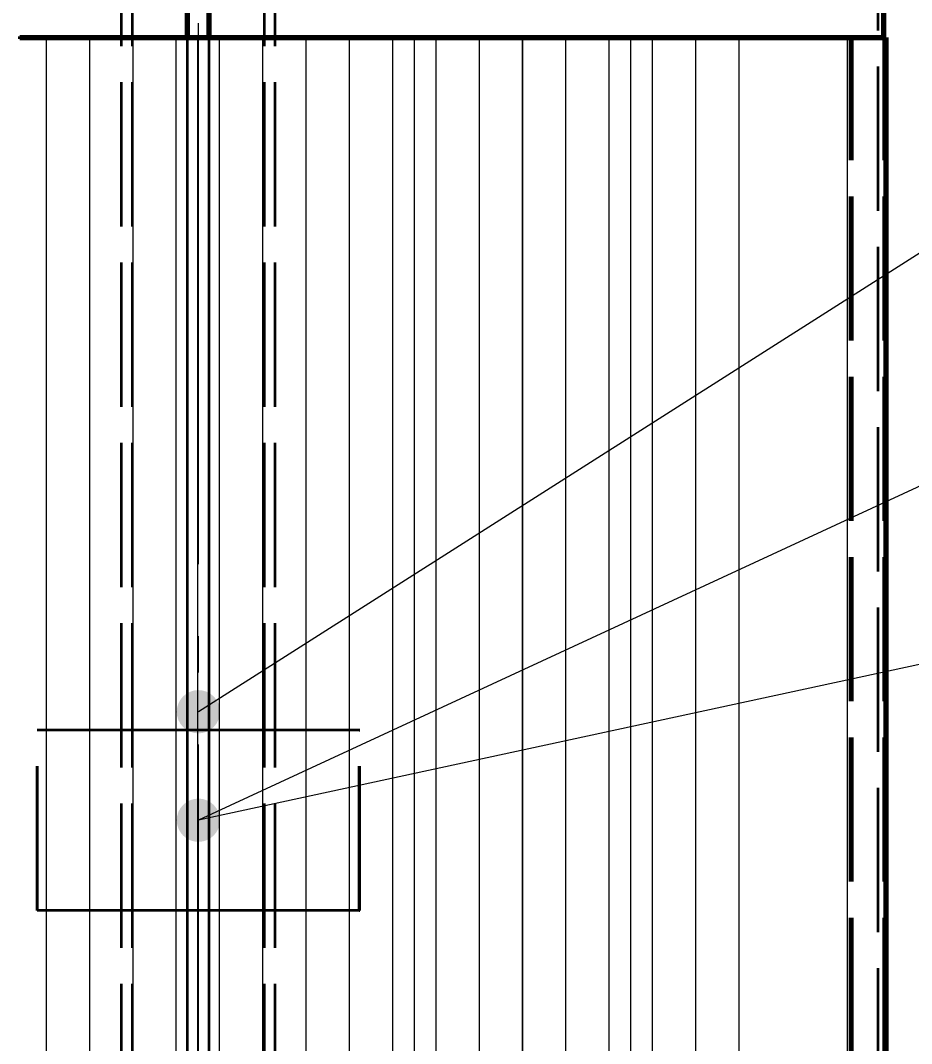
# Model space of a CAD drawing. Header units: millimetres. Extents: x 0 to 2208, y 0 to 420.
# Drawn here: x 100.08 to 124.78, y 170.24 to 198.61 of the extents above; entities that cross this region are included whole.
import ezdxf

# ---------------------------------------------------------------- set-up
doc = ezdxf.new("R2010")
doc.units = ezdxf.units.MM
doc.linetypes.add('IRAM-E-TRAZOS', pattern=[5, 4, -1])
doc.linetypes.add('IRAM-F-TRAZO-PUNTO', pattern=[20, 15, -2, 1, -2])
for name, color, linetype, lineweight in [('01-VISIBLE', 7, 'CONTINUOUS', 70), ('02-OCULTA', 4, 'IRAM-E-TRAZOS', 35), ('03-EJE', 1, 'IRAM-F-TRAZO-PUNTO', 18), ('04-COTA', 3, 'CONTINUOUS', 18), ('05-RAYADO', 8, 'CONTINUOUS', 18), ('08-FINA', 5, 'CONTINUOUS', 18)]:
    doc.layers.add(name, color=color, linetype=linetype, lineweight=lineweight)
doc.styles.add('ISO3098', font='isocpeur.ttf')
doc.dimstyles.new('FLAMA-IRAM', dxfattribs={"dimtxt": 3.5, "dimasz": 3.5, "dimexe": 2, "dimexo": 1.5, "dimgap": 1, "dimtad": 1, "dimdec": 1, "dimtxsty": 'ISO3098', "dimblk": 'IRAM_FLECHA', "dimblk1": 'IRAM_FLECHA', "dimblk2": 'IRAM_FLECHA', "dimcen": 2.5, "dimclrd": 256, "dimclre": 256, "dimclrt": 256, "dimazin": 3, "dimtfac": 1, "dimtmove": 0, "dimatfit": 3, "dimlwd": 18, "dimlwe": 18})

# ---------------------------------------------------------------- blocks, each defined once
blk = doc.blocks.new('IRAM_FLECHA')
blk.add_solid([(0, 0), (-1, 0.125), (-1, -0.125)])

msp = doc.modelspace()

# ---------------------------------------------------------------- hatches: boundary and pattern name
at = {"layer": '05-RAYADO'}
h = msp.add_hatch(dxfattribs=at)
h.set_pattern_fill('ANSI31', scale=0.94488, angle=45)
h.paths.add_polyline_path([(123.083, 154.733), (123.083, 198.138), (86.943, 198.138), (86.943, 154.733)])
h = msp.add_hatch(dxfattribs=at)
h.set_pattern_fill('ANSI31', scale=0.377953, angle=45)
h.paths.add_polyline_path([(120.384, 154.733), (120.384, 198.138), (89.642, 198.138), (89.642, 154.733)])
at = {"layer": '08-FINA'}
h = msp.add_hatch(color=7, dxfattribs=at)
h.dxf.hatch_style = 1
edge = h.paths.add_edge_path()
edge.add_arc((105.013, 179.443), 0.6, 0, 360)
h = msp.add_hatch(color=7, dxfattribs=at)
h.dxf.hatch_style = 1
edge = h.paths.add_edge_path()
edge.add_arc((105.013, 176.435), 0.6, 0, 360)
h = msp.add_hatch(color=7, dxfattribs=at)
h.dxf.hatch_style = 1
edge = h.paths.add_edge_path()
edge.add_arc((105.013, 176.435), 0.6, 0, 360)

# ---------------------------------------------------------------- linework, layer by layer
at = {"layer": '01-VISIBLE'}
for p, q in [((104.713, 198.138), (104.713, 217.335)), ((105.313, 198.138), (105.313, 217.335)), ((124.013, 198.138), (124.013, 217.535)), ((124.073, 164.835), (124.073, 198.138))]:
    msp.add_line(p, q, dxfattribs=at)
msp.add_lwpolyline([(100.06, 198.138), (100.16, 198.138), (100.261, 198.138), (100.361, 198.138), (100.461, 198.138), (100.561, 198.138), (100.661, 198.138), (100.761, 198.138), (100.861, 198.138), (100.961, 198.138), (101.061, 198.138), (101.161, 198.138), (101.261, 198.138), (101.361, 198.138), (101.461, 198.138), (101.561, 198.138), (101.661, 198.138), (101.761, 198.138), (101.861, 198.138), (101.961, 198.138), (102.061, 198.138), (102.162, 198.138), (102.262, 198.138), (102.362, 198.138), (102.462, 198.138), (102.562, 198.138), (102.662, 198.138), (102.762, 198.138), (102.862, 198.138), (102.962, 198.138), (103.062, 198.138), (103.162, 198.138), (103.262, 198.138), (103.362, 198.138), (103.462, 198.138), (103.562, 198.138), (103.662, 198.138), (103.762, 198.138), (103.862, 198.138), (103.962, 198.138), (104.063, 198.138), (104.163, 198.138), (104.263, 198.138), (104.363, 198.138), (104.463, 198.138), (104.563, 198.138), (104.663, 198.138), (104.763, 198.138), (104.863, 198.138), (104.963, 198.138), (105.063, 198.138), (105.163, 198.138), (105.263, 198.138), (105.363, 198.138), (105.463, 198.138), (105.563, 198.138), (105.663, 198.138), (105.763, 198.138), (105.863, 198.138), (105.963, 198.138), (106.064, 198.138), (106.164, 198.138), (106.264, 198.138), (106.364, 198.138), (106.464, 198.138), (106.564, 198.138), (106.664, 198.138), (106.764, 198.138), (106.864, 198.138), (106.964, 198.138), (107.064, 198.138), (107.164, 198.138), (107.264, 198.138), (107.364, 198.138), (107.464, 198.138), (107.564, 198.138), (107.664, 198.138), (107.764, 198.138), (107.864, 198.138), (107.965, 198.138), (108.065, 198.138), (108.165, 198.138), (108.265, 198.138), (108.365, 198.138), (108.465, 198.138), (108.565, 198.138), (108.665, 198.138), (108.765, 198.138), (108.865, 198.138), (108.965, 198.138), (109.065, 198.138), (109.165, 198.138), (109.265, 198.138), (109.365, 198.138), (109.465, 198.138), (109.565, 198.138), (109.665, 198.138), (109.765, 198.138), (109.866, 198.138), (109.966, 198.138), (110.066, 198.138), (110.166, 198.138), (110.266, 198.138), (110.366, 198.138), (110.466, 198.138), (110.566, 198.138), (110.666, 198.138), (110.766, 198.138), (110.866, 198.138), (110.966, 198.138), (111.066, 198.138), (111.166, 198.138), (111.266, 198.138), (111.366, 198.138), (111.466, 198.138), (111.566, 198.138), (111.666, 198.138), (111.767, 198.138), (111.867, 198.138), (111.967, 198.138), (112.067, 198.138), (112.167, 198.138), (112.267, 198.138), (112.367, 198.138), (112.467, 198.138), (112.567, 198.138), (112.667, 198.138), (112.767, 198.138), (112.867, 198.138), (112.967, 198.138), (113.067, 198.138), (113.167, 198.138), (113.267, 198.138), (113.367, 198.138), (113.467, 198.138), (113.567, 198.138), (113.668, 198.138), (113.768, 198.138), (113.868, 198.138), (113.968, 198.138), (114.068, 198.138), (114.168, 198.138), (114.268, 198.138), (114.368, 198.138), (114.468, 198.138), (114.568, 198.138), (114.668, 198.138), (114.768, 198.138), (114.868, 198.138), (114.968, 198.138), (115.068, 198.138), (115.168, 198.138), (115.268, 198.138), (115.368, 198.138), (115.468, 198.138), (115.569, 198.138), (115.669, 198.138), (115.769, 198.138), (115.869, 198.138), (115.969, 198.138), (116.069, 198.138), (116.169, 198.138), (116.269, 198.138), (116.369, 198.138), (116.469, 198.138), (116.569, 198.138), (116.669, 198.138), (116.769, 198.138), (116.869, 198.138), (116.969, 198.138), (117.069, 198.138), (117.169, 198.138), (117.269, 198.138), (117.369, 198.138), (117.47, 198.138), (117.57, 198.138), (117.67, 198.138), (117.77, 198.138), (117.87, 198.138), (117.97, 198.138), (118.07, 198.138), (118.17, 198.138), (118.27, 198.138), (118.37, 198.138), (118.47, 198.138), (118.57, 198.138), (118.67, 198.138), (118.77, 198.138), (118.87, 198.138), (118.97, 198.138), (119.07, 198.138), (119.17, 198.138), (119.27, 198.138), (119.371, 198.138), (119.471, 198.138), (119.571, 198.138), (119.671, 198.138), (119.771, 198.138), (119.871, 198.138), (119.971, 198.138), (120.071, 198.138), (120.171, 198.138), (120.271, 198.138), (120.371, 198.138), (120.471, 198.138), (120.571, 198.138), (120.671, 198.138), (120.771, 198.138), (120.871, 198.138), (120.971, 198.138), (121.071, 198.138), (121.171, 198.138), (121.272, 198.138), (121.372, 198.138), (121.472, 198.138), (121.572, 198.138), (121.672, 198.138), (121.772, 198.138), (121.872, 198.138), (121.972, 198.138), (122.072, 198.138), (122.172, 198.138), (122.272, 198.138), (122.372, 198.138), (122.472, 198.138), (122.572, 198.138), (122.672, 198.138), (122.772, 198.138), (122.872, 198.138), (122.972, 198.138), (123.072, 198.138), (123.173, 198.138), (123.273, 198.138), (123.373, 198.138), (123.473, 198.138), (123.573, 198.138), (123.673, 198.138), (123.773, 198.138), (123.873, 198.138), (123.973, 198.138), (124.073, 198.138)], dxfattribs=at)
at = {"layer": '02-OCULTA'}
for p, q in [((102.883, 127.895), (102.883, 230.99)), ((103.183, 127.895), (103.183, 230.99)), ((106.843, 127.895), (106.843, 230.99)), ((107.143, 127.895), (107.143, 230.99)), ((104.713, 126.217), (104.713, 217.335)), ((105.313, 126.217), (105.313, 217.335)), ((123.853, 123.335), (123.853, 217.535)), ((104.713, 154.733), (104.713, 198.138)), ((105.313, 154.733), (105.313, 198.138)), ((123.083, 198.138), (123.14, 198.138)), ((123.083, 154.733), (123.083, 198.138)), ((123.14, 154.733), (123.14, 198.138)), ((124.013, 154.733), (124.013, 198.138)), ((124.013, 154.733), (124.013, 198.138)), ((100.541, 173.935), (100.541, 178.935)), ((100.555, 178.935), (100.541, 178.935)), ((100.555, 173.935), (100.555, 178.935)), ((109.471, 178.935), (109.485, 178.935)), ((109.471, 173.935), (109.471, 178.935)), ((109.485, 173.935), (109.485, 178.935)), ((100.555, 173.935), (100.541, 173.935)), ((109.471, 173.935), (109.485, 173.935))]:
    msp.add_line(p, q, dxfattribs=at)
for points in [[(100.013, 198.138), (100.113, 198.138), (100.213, 198.138), (100.313, 198.138), (100.413, 198.138), (100.513, 198.138), (100.613, 198.138), (100.713, 198.138), (100.813, 198.138), (100.913, 198.138), (101.013, 198.138), (101.113, 198.138), (101.213, 198.138), (101.313, 198.138), (101.413, 198.138), (101.513, 198.138), (101.613, 198.138), (101.713, 198.138), (101.813, 198.138), (101.913, 198.138), (102.013, 198.138), (102.113, 198.138), (102.213, 198.138), (102.313, 198.138), (102.413, 198.138), (102.513, 198.138), (102.613, 198.138), (102.713, 198.138), (102.813, 198.138), (102.913, 198.138), (103.013, 198.138), (103.113, 198.138), (103.213, 198.138), (103.313, 198.138), (103.413, 198.138), (103.513, 198.138), (103.613, 198.138), (103.713, 198.138), (103.813, 198.138), (103.913, 198.138), (104.013, 198.138), (104.113, 198.138), (104.213, 198.138), (104.313, 198.138), (104.413, 198.138), (104.513, 198.138), (104.613, 198.138), (104.713, 198.138), (104.813, 198.138), (104.913, 198.138), (105.013, 198.138), (105.113, 198.138), (105.213, 198.138), (105.313, 198.138), (105.413, 198.138), (105.513, 198.138), (105.613, 198.138), (105.713, 198.138), (105.813, 198.138), (105.913, 198.138), (106.013, 198.138), (106.113, 198.138), (106.213, 198.138), (106.313, 198.138), (106.413, 198.138), (106.513, 198.138), (106.613, 198.138), (106.713, 198.138), (106.813, 198.138), (106.913, 198.138), (107.013, 198.138), (107.113, 198.138), (107.213, 198.138), (107.313, 198.138), (107.413, 198.138), (107.513, 198.138), (107.613, 198.138), (107.713, 198.138), (107.813, 198.138), (107.913, 198.138), (108.013, 198.138), (108.113, 198.138), (108.213, 198.138), (108.313, 198.138), (108.413, 198.138), (108.513, 198.138), (108.613, 198.138), (108.713, 198.138), (108.813, 198.138), (108.913, 198.138), (109.013, 198.138), (109.113, 198.138), (109.213, 198.138), (109.313, 198.138), (109.413, 198.138), (109.513, 198.138), (109.613, 198.138), (109.713, 198.138), (109.813, 198.138), (109.913, 198.138), (110.013, 198.138), (110.113, 198.138), (110.213, 198.138), (110.313, 198.138), (110.413, 198.138), (110.513, 198.138), (110.613, 198.138), (110.713, 198.138), (110.813, 198.138), (110.913, 198.138), (111.013, 198.138), (111.113, 198.138), (111.213, 198.138), (111.313, 198.138), (111.413, 198.138), (111.513, 198.138), (111.613, 198.138), (111.713, 198.138), (111.813, 198.138), (111.913, 198.138), (112.013, 198.138), (112.113, 198.138), (112.213, 198.138), (112.313, 198.138), (112.413, 198.138), (112.513, 198.138), (112.613, 198.138), (112.713, 198.138), (112.813, 198.138), (112.913, 198.138), (113.013, 198.138), (113.113, 198.138), (113.213, 198.138), (113.313, 198.138), (113.413, 198.138), (113.513, 198.138), (113.613, 198.138), (113.713, 198.138), (113.813, 198.138), (113.913, 198.138), (114.013, 198.138), (114.113, 198.138), (114.213, 198.138), (114.313, 198.138), (114.413, 198.138), (114.513, 198.138), (114.613, 198.138), (114.713, 198.138), (114.813, 198.138), (114.913, 198.138), (115.013, 198.138), (115.113, 198.138), (115.213, 198.138), (115.313, 198.138), (115.413, 198.138), (115.513, 198.138), (115.613, 198.138), (115.713, 198.138), (115.813, 198.138), (115.913, 198.138), (116.013, 198.138), (116.113, 198.138), (116.213, 198.138), (116.313, 198.138), (116.413, 198.138), (116.513, 198.138), (116.613, 198.138), (116.713, 198.138), (116.813, 198.138), (116.913, 198.138), (117.013, 198.138), (117.113, 198.138), (117.213, 198.138), (117.313, 198.138), (117.413, 198.138), (117.513, 198.138), (117.613, 198.138), (117.713, 198.138), (117.813, 198.138), (117.913, 198.138), (118.013, 198.138), (118.113, 198.138), (118.213, 198.138), (118.313, 198.138), (118.413, 198.138), (118.513, 198.138), (118.613, 198.138), (118.713, 198.138), (118.813, 198.138), (118.913, 198.138), (119.013, 198.138), (119.113, 198.138), (119.213, 198.138), (119.313, 198.138), (119.413, 198.138), (119.513, 198.138), (119.613, 198.138), (119.713, 198.138), (119.813, 198.138), (119.913, 198.138), (120.013, 198.138), (120.113, 198.138), (120.213, 198.138), (120.313, 198.138), (120.413, 198.138), (120.513, 198.138), (120.613, 198.138), (120.713, 198.138), (120.813, 198.138), (120.913, 198.138), (121.013, 198.138), (121.113, 198.138), (121.213, 198.138), (121.313, 198.138), (121.413, 198.138), (121.513, 198.138), (121.613, 198.138), (121.713, 198.138), (121.813, 198.138), (121.913, 198.138), (122.013, 198.138), (122.113, 198.138), (122.213, 198.138), (122.313, 198.138), (122.413, 198.138), (122.513, 198.138), (122.613, 198.138), (122.713, 198.138), (122.813, 198.138), (122.913, 198.138), (123.013, 198.138), (123.113, 198.138), (123.213, 198.138), (123.313, 198.138), (123.413, 198.138), (123.513, 198.138), (123.613, 198.138), (123.713, 198.138), (123.813, 198.138), (123.913, 198.138), (124.013, 198.138)], [(124.013, 198.138), (123.91, 198.138), (123.806, 198.138), (123.703, 198.138), (123.6, 198.138), (123.496, 198.138), (123.393, 198.138), (123.29, 198.138), (123.186, 198.138), (123.083, 198.138)], [(124.073, 198.138), (123.969, 198.138), (123.866, 198.138), (123.762, 198.138), (123.658, 198.138), (123.555, 198.138), (123.451, 198.138), (123.347, 198.138), (123.244, 198.138), (123.14, 198.138)], [(109.485, 178.935), (109.385, 178.935), (109.284, 178.935), (109.184, 178.935), (109.083, 178.935), (108.983, 178.935), (108.882, 178.935), (108.782, 178.935), (108.681, 178.935), (108.581, 178.935), (108.48, 178.935), (108.38, 178.935), (108.279, 178.935), (108.179, 178.935), (108.078, 178.935), (107.978, 178.935), (107.877, 178.935), (107.777, 178.935), (107.676, 178.935), (107.576, 178.935), (107.475, 178.935), (107.375, 178.935), (107.274, 178.935), (107.174, 178.935), (107.073, 178.935), (106.973, 178.935), (106.872, 178.935), (106.772, 178.935), (106.671, 178.935), (106.571, 178.935), (106.47, 178.935), (106.37, 178.935), (106.269, 178.935), (106.169, 178.935), (106.068, 178.935), (105.968, 178.935), (105.867, 178.935), (105.767, 178.935), (105.666, 178.935), (105.566, 178.935), (105.465, 178.935), (105.365, 178.935), (105.264, 178.935), (105.164, 178.935), (105.063, 178.935), (104.963, 178.935), (104.862, 178.935), (104.762, 178.935), (104.661, 178.935), (104.561, 178.935), (104.46, 178.935), (104.36, 178.935), (104.259, 178.935), (104.159, 178.935), (104.058, 178.935), (103.958, 178.935), (103.857, 178.935), (103.757, 178.935), (103.656, 178.935), (103.556, 178.935), (103.455, 178.935), (103.355, 178.935), (103.254, 178.935), (103.154, 178.935), (103.053, 178.935), (102.953, 178.935), (102.852, 178.935), (102.752, 178.935), (102.651, 178.935), (102.551, 178.935), (102.45, 178.935), (102.35, 178.935), (102.249, 178.935), (102.149, 178.935), (102.048, 178.935), (101.948, 178.935), (101.847, 178.935), (101.747, 178.935), (101.646, 178.935), (101.546, 178.935), (101.445, 178.935), (101.345, 178.935), (101.244, 178.935), (101.144, 178.935), (101.043, 178.935), (100.943, 178.935), (100.842, 178.935), (100.742, 178.935), (100.641, 178.935), (100.541, 178.935)], [(109.471, 178.935), (109.371, 178.935), (109.271, 178.935), (109.171, 178.935), (109.07, 178.935), (108.97, 178.935), (108.87, 178.935), (108.77, 178.935), (108.67, 178.935), (108.569, 178.935), (108.469, 178.935), (108.369, 178.935), (108.269, 178.935), (108.169, 178.935), (108.069, 178.935), (107.968, 178.935), (107.868, 178.935), (107.768, 178.935), (107.668, 178.935), (107.568, 178.935), (107.467, 178.935), (107.367, 178.935), (107.267, 178.935), (107.167, 178.935), (107.067, 178.935), (106.967, 178.935), (106.866, 178.935), (106.766, 178.935), (106.666, 178.935), (106.566, 178.935), (106.466, 178.935), (106.365, 178.935), (106.265, 178.935), (106.165, 178.935), (106.065, 178.935), (105.965, 178.935), (105.865, 178.935), (105.764, 178.935), (105.664, 178.935), (105.564, 178.935), (105.464, 178.935), (105.364, 178.935), (105.263, 178.935), (105.163, 178.935), (105.063, 178.935), (104.963, 178.935), (104.863, 178.935), (104.763, 178.935), (104.662, 178.935), (104.562, 178.935), (104.462, 178.935), (104.362, 178.935), (104.262, 178.935), (104.161, 178.935), (104.061, 178.935), (103.961, 178.935), (103.861, 178.935), (103.761, 178.935), (103.661, 178.935), (103.56, 178.935), (103.46, 178.935), (103.36, 178.935), (103.26, 178.935), (103.16, 178.935), (103.059, 178.935), (102.959, 178.935), (102.859, 178.935), (102.759, 178.935), (102.659, 178.935), (102.559, 178.935), (102.458, 178.935), (102.358, 178.935), (102.258, 178.935), (102.158, 178.935), (102.058, 178.935), (101.957, 178.935), (101.857, 178.935), (101.757, 178.935), (101.657, 178.935), (101.557, 178.935), (101.457, 178.935), (101.356, 178.935), (101.256, 178.935), (101.156, 178.935), (101.056, 178.935), (100.956, 178.935), (100.855, 178.935), (100.755, 178.935), (100.655, 178.935), (100.555, 178.935)], [(109.485, 173.935), (109.385, 173.935), (109.284, 173.935), (109.184, 173.935), (109.083, 173.935), (108.983, 173.935), (108.882, 173.935), (108.782, 173.935), (108.681, 173.935), (108.581, 173.935), (108.48, 173.935), (108.38, 173.935), (108.279, 173.935), (108.179, 173.935), (108.078, 173.935), (107.978, 173.935), (107.877, 173.935), (107.777, 173.935), (107.676, 173.935), (107.576, 173.935), (107.475, 173.935), (107.375, 173.935), (107.274, 173.935), (107.174, 173.935), (107.073, 173.935), (106.973, 173.935), (106.872, 173.935), (106.772, 173.935), (106.671, 173.935), (106.571, 173.935), (106.47, 173.935), (106.37, 173.935), (106.269, 173.935), (106.169, 173.935), (106.068, 173.935), (105.968, 173.935), (105.867, 173.935), (105.767, 173.935), (105.666, 173.935), (105.566, 173.935), (105.465, 173.935), (105.365, 173.935), (105.264, 173.935), (105.164, 173.935), (105.063, 173.935), (104.963, 173.935), (104.862, 173.935), (104.762, 173.935), (104.661, 173.935), (104.561, 173.935), (104.46, 173.935), (104.36, 173.935), (104.259, 173.935), (104.159, 173.935), (104.058, 173.935), (103.958, 173.935), (103.857, 173.935), (103.757, 173.935), (103.656, 173.935), (103.556, 173.935), (103.455, 173.935), (103.355, 173.935), (103.254, 173.935), (103.154, 173.935), (103.053, 173.935), (102.953, 173.935), (102.852, 173.935), (102.752, 173.935), (102.651, 173.935), (102.551, 173.935), (102.45, 173.935), (102.35, 173.935), (102.249, 173.935), (102.149, 173.935), (102.048, 173.935), (101.948, 173.935), (101.847, 173.935), (101.747, 173.935), (101.646, 173.935), (101.546, 173.935), (101.445, 173.935), (101.345, 173.935), (101.244, 173.935), (101.144, 173.935), (101.043, 173.935), (100.943, 173.935), (100.842, 173.935), (100.742, 173.935), (100.641, 173.935), (100.541, 173.935)], [(109.471, 173.935), (109.371, 173.935), (109.271, 173.935), (109.171, 173.935), (109.07, 173.935), (108.97, 173.935), (108.87, 173.935), (108.77, 173.935), (108.67, 173.935), (108.569, 173.935), (108.469, 173.935), (108.369, 173.935), (108.269, 173.935), (108.169, 173.935), (108.069, 173.935), (107.968, 173.935), (107.868, 173.935), (107.768, 173.935), (107.668, 173.935), (107.568, 173.935), (107.467, 173.935), (107.367, 173.935), (107.267, 173.935), (107.167, 173.935), (107.067, 173.935), (106.967, 173.935), (106.866, 173.935), (106.766, 173.935), (106.666, 173.935), (106.566, 173.935), (106.466, 173.935), (106.365, 173.935), (106.265, 173.935), (106.165, 173.935), (106.065, 173.935), (105.965, 173.935), (105.865, 173.935), (105.764, 173.935), (105.664, 173.935), (105.564, 173.935), (105.464, 173.935), (105.364, 173.935), (105.263, 173.935), (105.163, 173.935), (105.063, 173.935), (104.963, 173.935), (104.863, 173.935), (104.763, 173.935), (104.662, 173.935), (104.562, 173.935), (104.462, 173.935), (104.362, 173.935), (104.262, 173.935), (104.161, 173.935), (104.061, 173.935), (103.961, 173.935), (103.861, 173.935), (103.761, 173.935), (103.661, 173.935), (103.56, 173.935), (103.46, 173.935), (103.36, 173.935), (103.26, 173.935), (103.16, 173.935), (103.059, 173.935), (102.959, 173.935), (102.859, 173.935), (102.759, 173.935), (102.659, 173.935), (102.559, 173.935), (102.458, 173.935), (102.358, 173.935), (102.258, 173.935), (102.158, 173.935), (102.058, 173.935), (101.957, 173.935), (101.857, 173.935), (101.757, 173.935), (101.657, 173.935), (101.557, 173.935), (101.457, 173.935), (101.356, 173.935), (101.256, 173.935), (101.156, 173.935), (101.056, 173.935), (100.956, 173.935), (100.855, 173.935), (100.755, 173.935), (100.655, 173.935), (100.555, 173.935)]]:
    msp.add_lwpolyline(points, dxfattribs=at)
at = {"layer": '03-EJE'}
msp.add_line((105.013, 123.535), (105.013, 242.792), dxfattribs=at)
at = {"layer": '08-FINA'}
for p, q in [((142.092, 203.038), (105.013, 179.443)), ((141.838, 193.503), (105.013, 176.435)), ((141.557, 184.339), (105.013, 176.435))]:
    msp.add_line(p, q, dxfattribs=at)

# ---------------------------------------------------------------- dimensions: what is measured, and where the dimension line sits
at = {"layer": '04-COTA'}
msp.add_linear_dim(base=(67.813, 123.335), p1=(86.013, 123.335), p2=(102.013, 233.15), angle=90, dimstyle='FLAMA-IRAM', override={"dimlfac": 5}, dxfattribs=at).render()

doc.saveas('drawing.dxf')
